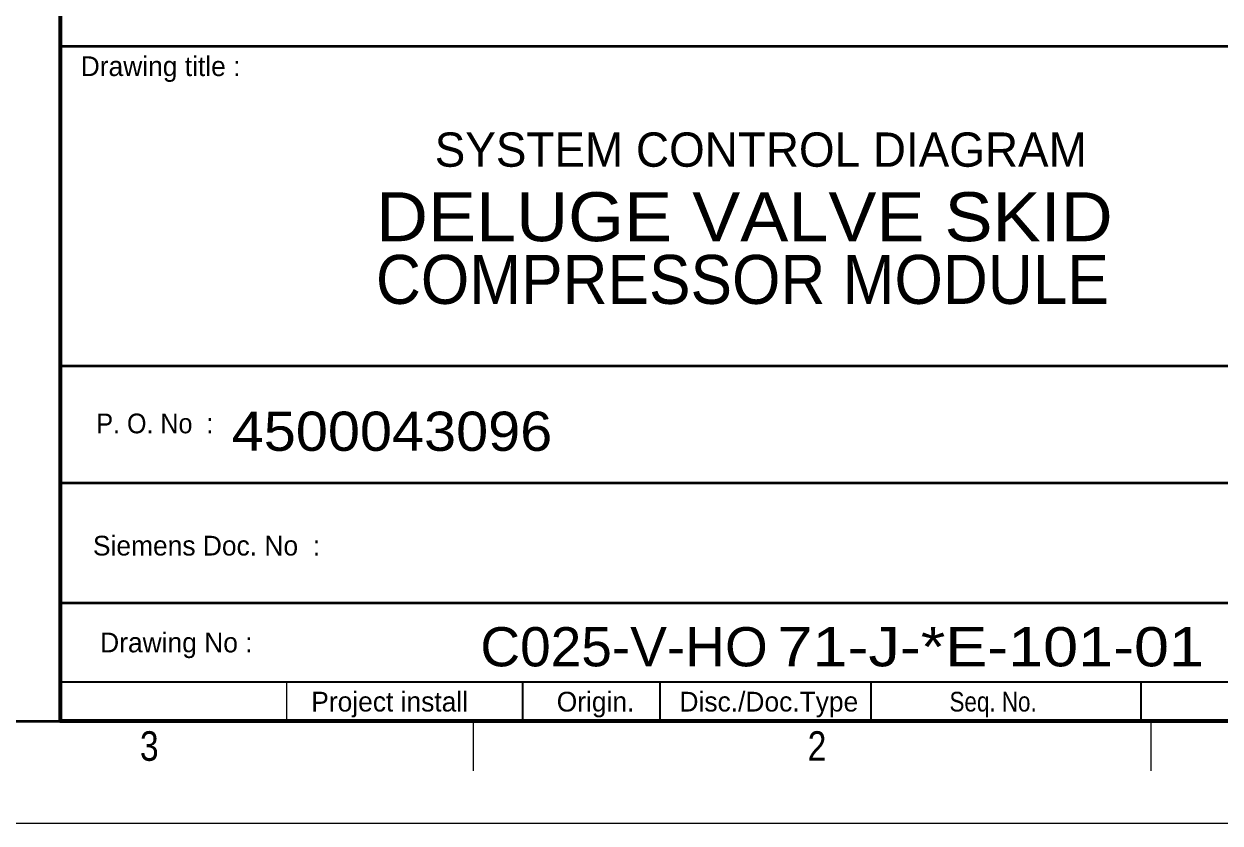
# Model space of a CAD drawing. Header units: millimetres. Extents: x 0 to 841, y 0 to 594.
# Drawn here: x 645.1 to 767.2, y 0 to 81.6 of the extents above; entities that cross this region are included whole.
import ezdxf
from ezdxf.enums import TextEntityAlignment as Align

# ---------------------------------------------------------------- set-up
doc = ezdxf.new("R2010")
doc.units = ezdxf.units.MM
doc.header["$LTSCALE"] = 0.81
for name, color, linetype, lineweight in [('1', 7, 'Continuous', 13), ('35', 7, 'Continuous', 25), ('9', 7, 'Continuous', 13)]:
    doc.layers.add(name, color=color, linetype=linetype, lineweight=lineweight)
doc.layers.add('36', color=7, linetype='Continuous')

msp = doc.modelspace()

# ---------------------------------------------------------------- linework, layer by layer
at = {"layer": '1', "lineweight": 35}
for p, q in [((829.285, 79.2724), (648.8732, 79.2724)), ((829.285, 79.2724), (648.8732, 79.2724)), ((788.5559, 46.6299), (648.822, 46.6299)), ((788.5559, 46.6299), (648.822, 46.6299)), ((789.3409, 34.6961), (648.9969, 34.6969)), ((789.3409, 34.6961), (648.9969, 34.6969)), ((829.2748, 22.463), (648.9717, 22.463)), ((829.2748, 22.463), (648.9717, 22.463)), ((648.9504, 10.3819), (10.3331, 10.3819))]:
    msp.add_line(p, q, dxfattribs=at)
at = {"layer": '1', "lineweight": 25}
for p, q in [((648.8228, 14.4087), (829.285, 14.4087)), ((648.8228, 14.4087), (829.285, 14.4087)), ((695.9488, 14.4087), (695.9488, 10.3819)), ((695.9488, 14.4087), (695.9488, 10.3819)), ((695.9488, 14.4087), (695.9488, 10.3819)), ((695.9488, 14.4087), (695.9488, 10.3819)), ((709.9819, 14.4087), (709.9819, 10.3819)), ((709.9819, 14.4087), (709.9819, 10.3819)), ((731.5331, 14.4087), (731.5331, 10.3819)), ((731.5331, 14.4087), (731.5331, 10.3819)), ((759.0976, 14.4087), (759.0976, 10.3819)), ((759.0976, 14.4087), (759.0976, 10.3819)), ((759.0976, 14.4087), (759.0976, 10.3819)), ((759.0976, 14.4087), (759.0976, 10.3819))]:
    msp.add_line(p, q, dxfattribs=at)
at = {"layer": '1'}
for p, q in [((671.8921, 10.3819), (671.8921, 14.4087)), ((671.8921, 10.3819), (671.8921, 14.4087)), ((690.937, 10.3819), (690.937, 5.348)), ((690.937, 10.3819), (690.937, 5.348)), ((760.1, 10.3819), (760.1, 5.348)), ((760.1, 10.3819), (760.1, 5.348))]:
    msp.add_line(p, q, dxfattribs=at)
at = {"layer": '1', "lineweight": 25}
msp.add_lwpolyline([(648.9504, 10.3819), (10.3331, 10.3819), (10.3331, 156.3638)], dxfattribs=at)
at = {"layer": '1', "lineweight": 35}
msp.add_lwpolyline([(648.8102, 84.2291), (829.2709, 84.2291), (829.2709, 10.4063), (648.8102, 10.4063)], close=True, dxfattribs=at)
at = {"layer": '1', "lineweight": 53}
msp.add_lwpolyline([(648.8102, 84.2291), (829.2709, 84.2291), (829.2709, 10.4063), (648.8102, 10.4063)], close=True, dxfattribs=at)
at = {"layer": '9'}
msp.add_lwpolyline([(0, 0), (841, 0), (841, 594), (0, 594)], close=True, dxfattribs=at)
msp.add_lwpolyline([(0, 0), (841, 0), (841, 594), (0, 594)], close=True, dxfattribs=at)

# ---------------------------------------------------------------- texts
at = {"layer": '1'}
for s, p in [('Drawing title :', (650.8654, 76.2567)), ('Drawing title :', (650.8654, 76.2567)), ('Siemens Doc. No  :', (652.111, 27.315)), ('Siemens Doc. No  :', (652.111, 27.315)), ('Drawing No :', (652.8472, 17.4291)), ('Drawing No :', (652.8472, 17.4291)), ('Project install', (674.3984, 11.3882)), ('Project install', (674.3984, 11.3882)), ('Origin.', (699.4575, 11.3882)), ('Origin.', (699.4575, 11.3882)), ('Disc./Doc.Type', (711.9866, 11.3882)), ('Disc./Doc.Type', (711.9866, 11.3882))]:
    msp.add_text(s, height=2.013, dxfattribs=at).set_placement(p)
for s, width, p in [('P. O. No  :', 0.95, (652.463, 39.7906)), ('P. O. No  :', 0.95, (652.463, 39.7906)), ('Seq. No.', 0.85, (739.552, 11.3882)), ('Seq. No.', 0.85, (739.552, 11.3882))]:
    msp.add_text(s, height=2.013, dxfattribs=dict(at, width=width)).set_placement(p)
at = {"layer": '1', "width": 0.85}
for s, p in [('3', (657.8646, 6.3543)), ('3', (657.8646, 6.3543)), ('2', (726.0252, 6.3543)), ('2', (726.0252, 6.3543))]:
    msp.add_text(s, height=3.02, dxfattribs=at).set_placement(p, align=Align.CENTER)
at = {"layer": '35'}
msp.add_text('SYSTEM CONTROL DIAGRAM ', height=3.5, dxfattribs=at).set_placement((687, 67))
at = {"layer": '36'}
for s, height, width, p in [('DELUGE VALVE SKID', 5, 1.1, (681, 59.3992)), ('COMPRESSOR MODULE', 5, 0.95, (681, 52.9992)), ('71-J-*E-101-01', 4, 1.2, (722, 16))]:
    msp.add_text(s, height=height, dxfattribs=dict(at, width=width)).set_placement(p)
for s, width, p in [('4500043096', 1.1, (699, 38)), ('C025-V-HO', 1.05, (721, 16))]:
    msp.add_text(s, height=4, dxfattribs=dict(at, width=width)).set_placement(p, align=Align.RIGHT)

doc.saveas('drawing.dxf')
